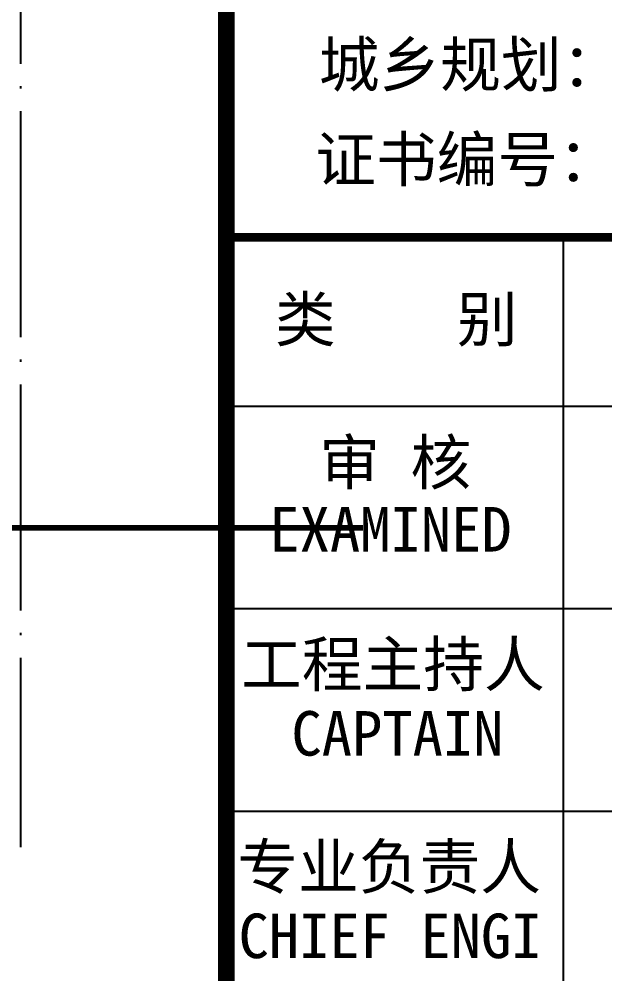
# Model space of a CAD drawing. Extents: x 69728788 to 149766163, y 20718153 to 43663798.
# Drawn here: x 74920220 to 74925409, y 21193375 to 21201829 of the extents above; entities that cross this region are included whole.
import ezdxf

# ---------------------------------------------------------------- set-up
doc = ezdxf.new("R2010")
doc.units = 0
doc.header["$LTSCALE"] = 1000
doc.header["$MEASUREMENT"] = 0
doc.linetypes.add('DOTE', pattern=[2.42, 2, -0.2, 0.02, -0.2])
doc.layers.get('0').update_dxf_attribs({"linetype": 'CONTINUOUS'})
doc.layers.add('DOTE', color=251, linetype='DOTE')
doc.layers.add('图框', color=253, linetype='CONTINUOUS')
doc.styles.add('STYLE-黑体', font='simhei.ttf')
doc.styles.add('黑体', font='simhei.ttf', dxfattribs={"width": 0.6, "height": 4.3})

msp = doc.modelspace()

# ---------------------------------------------------------------- linework, layer by layer
at = {"const_width": 50}
msp.add_lwpolyline([(74923267.4, 21197323.6), (74891420.2, 21197323.6)], dxfattribs=at)
at = {"layer": 'DOTE', "color": 252, "linetype": 'DOTE'}
msp.add_line((74920232.9, 21213113.9), (74920232.9, 21194497.7), dxfattribs=at)
at = {"layer": '图框', "color": 0}
for p, q in [((74922055.1, 21198403.3), (74931068.9, 21198403.3)), ((74922055.1, 21198403.3), (74931068.9, 21198403.3)), ((74922055.1, 21196610.5), (74931068.9, 21196610.5)), ((74922055.1, 21194817.7), (74931068.9, 21194817.7))]:
    msp.add_line(p, q, dxfattribs=at)
at = {"layer": '图框', "color": 4, "const_width": 147.9}
msp.add_lwpolyline([(74922055.1, 21213024.5), (74922055.1, 21153024.5)], dxfattribs=at)
at = {"layer": '图框', "color": 0, "const_width": 75}
msp.add_lwpolyline([(74922055.1, 21199897.3), (74931068.9, 21199897.3), (74931068.9, 21184658.5), (74922055.1, 21184658.5)], close=True, dxfattribs=at)
at = {"layer": '图框', "color": 0}
for points in [[(74925043.1, 21198403.3), (74925043.1, 21199897.3)], [(74925043.1, 21189738.1), (74925043.1, 21198403.3)]]:
    msp.add_lwpolyline(points, dxfattribs=at)

# ---------------------------------------------------------------- texts
at = {"layer": '图框', "color": 4, "style": '黑体'}
for s, height, p in [('城乡规划：', 394.42, (74922874.1, 21201230.2)), ('证书编号：皖 城规编(162037)', 394.416, (74922842.5, 21200390))]:
    msp.add_text(s, height=height, dxfattribs=at).set_placement(p)
at = {"layer": '图框', "color": 0, "style": 'STYLE-黑体'}
for s, p in [('类    别 ', (74922486, 21198974.6)), ('审 核', (74922880.1, 21197707.5)), ('EXAMINED ', (74922436.6, 21197115.1)), ('工程主持人', (74922186.2, 21195920.6)), ('CAPTAIN', (74922632.4, 21195308)), ('专业负责人', (74922152.6, 21194127.8)), ('CHIEF ENGI', (74922164.2, 21193515.2))]:
    msp.add_text(s, height=394.42, dxfattribs=at).set_placement(p)

doc.saveas('drawing.dxf')
